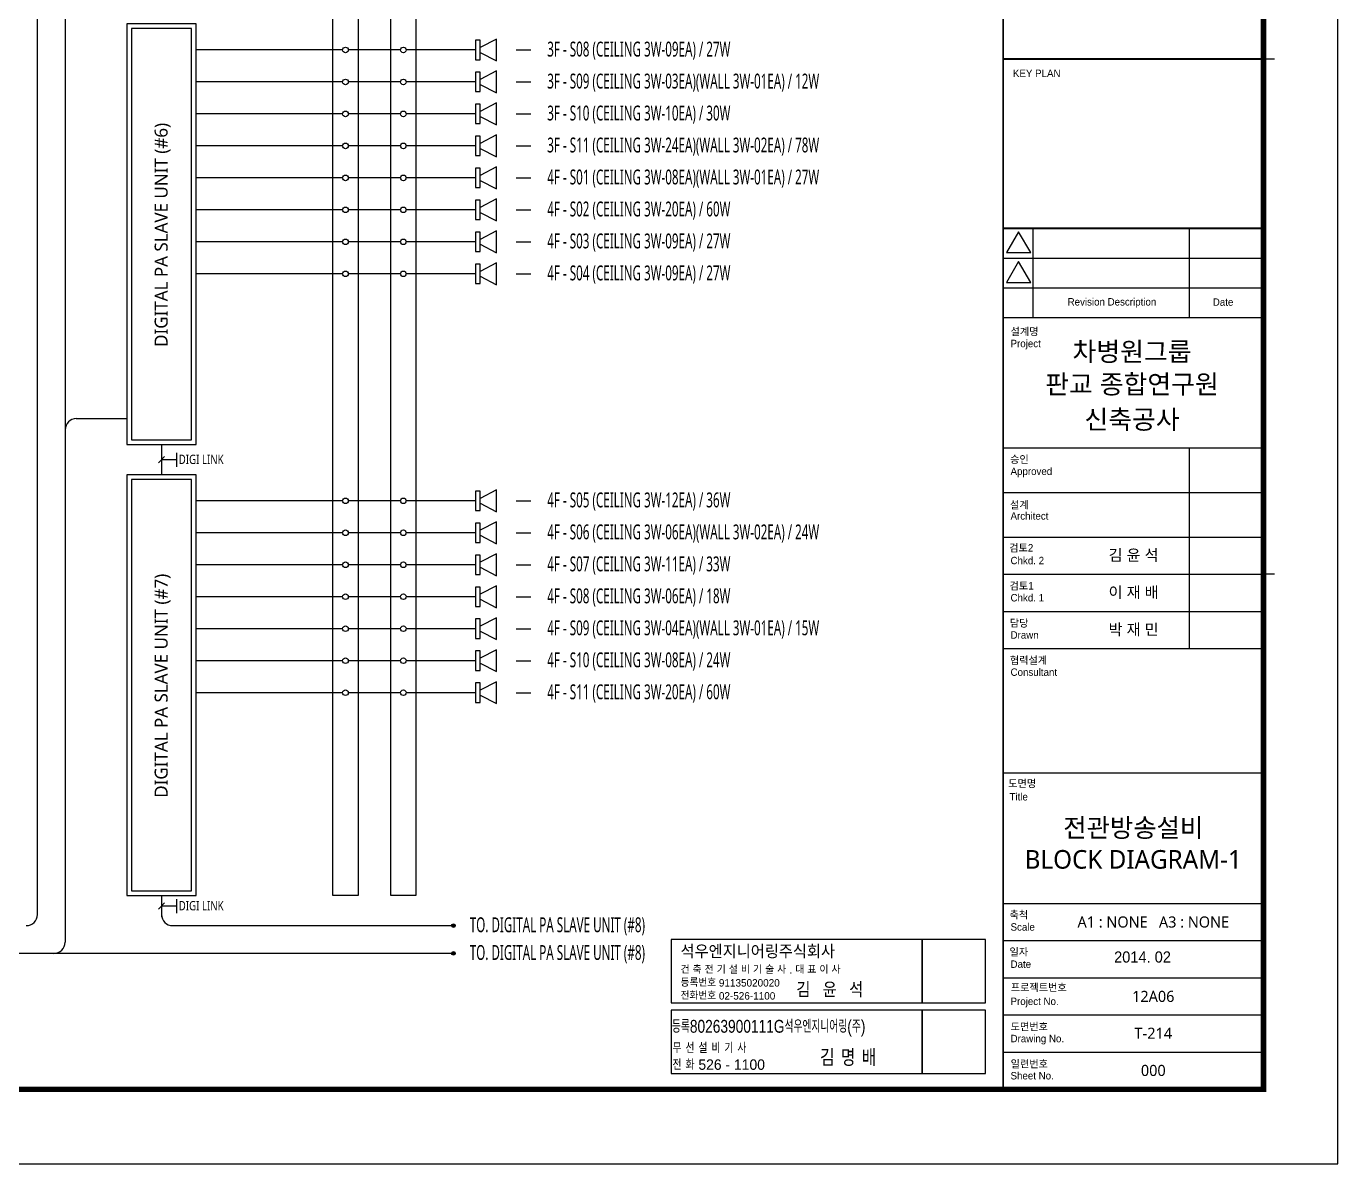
# Model space of a CAD drawing. Header units: millimetres. Extents: x 8410 to 16820, y 0 to 5940.
# Drawn here: x 13293 to 16820, y 0 to 3058 of the extents above; entities that cross this region are included whole.
import ezdxf
from ezdxf.enums import TextEntityAlignment as Align

# ---------------------------------------------------------------- set-up
doc = ezdxf.new("R2010")
doc.units = ezdxf.units.MM
doc.header["$LTSCALE"] = 500
for name, color, linetype in [('001dmp-FORM', 9, 'Continuous'), ('1', 1, 'Continuous'), ('4', 4, 'Continuous'), ('5', 5, 'Continuous'), ('6', 6, 'Continuous'), ('7', 7, 'Continuous'), ('form', 7, 'Continuous')]:
    doc.layers.add(name, color=color, linetype=linetype)
doc.styles.add('GHM1', font='GEM1', dxfattribs={"bigfont": 'GHM1'})
doc.styles.add('sukwoo', font='malgun.ttf')
doc.styles.add('돋움', font='Dotum.ttf')

# ---------------------------------------------------------------- blocks, each defined once
blk = doc.blocks.new('FORM_ELEC_SUKWOO$0$')
at = {"layer": '001dmp-FORM'}
for p, q in [((158458, 57114), (157881, 57114)), ((145846, 47108), (145221, 48188)), ((145959, 48364), (145959, 43749)), ((154035, 48364), (154035, 43749)), ((144420, 46826), (157881, 46826)), ((144596, 47108), (145846, 47108)), ((145846, 45570), (145221, 46650)), ((144596, 45570), (145846, 45570)), ((144420, 45288), (157881, 45288)), ((144420, 43749), (157881, 43749)), ((144420, 37018), (157881, 37018)), ((154035, 37018), (154035, 26634)), ((144420, 34711), (157881, 34711)), ((144420, 32403), (157881, 32403)), ((144420, 30480), (157881, 30480)), ((158458, 30480), (157881, 30480)), ((144420, 28557), (157881, 28557)), ((144420, 26634), (157881, 26634)), ((157881, 20192), (144420, 20192)), ((144420, 13461), (157881, 13461)), ((144420, 11538), (157881, 11538)), ((144420, 9615), (157881, 9615)), ((144420, 7692), (157881, 7692)), ((144420, 5769), (157881, 5769))]:
    blk.add_line(p, q, dxfattribs=at)
at = {"layer": '001dmp-FORM', "color": 30}
blk.add_lwpolyline([(161727, 114228), (0, 114228), (0, 0), (161727, 0)], close=True, dxfattribs=at)
at = {"layer": '001dmp-FORM', "const_width": 288}
blk.add_lwpolyline([(5769, 3846), (5769, 110382), (157881, 110382), (157881, 3846)], close=True, dxfattribs=at)
at = {"layer": '001dmp-FORM', "const_width": 96.2}
for points in [[(144420, 3846), (144420, 110382)], [(144420, 57114), (157881, 57114)], [(144420, 48364), (157881, 48364)]]:
    blk.add_lwpolyline(points, dxfattribs=at)
at = {"layer": '001dmp-FORM'}
for points in [[(145221, 48188), (144596, 47108)], [(145221, 46650), (144596, 45570)]]:
    blk.add_lwpolyline(points, dxfattribs=at)
at = {"layer": '001dmp-FORM', "color": 3, "linetype": 'Continuous', "style": '돋움'}
for s, p in [('KEY PLAN', (144929, 56186)), ('승인', (144781, 36229)), ('설계', (144775, 33876)), ('검토2', (144737, 31652)), ('검토1', (144755, 29688)), ('담당', (144767, 27761)), ('협력설계', (144767, 25838)), ('도면명', (144683, 19468)), ('축척', (144750, 12681)), ('일자', (144750, 10758)), ('프로젝트번호', (144814, 8925)), ('도면번호', (144810, 6895)), ('일련번호', (144810, 4972))]:
    blk.add_text(s, height=384.6, dxfattribs=at).set_placement(p)
for s, height, p in [('Revision Description', 384.61, (150049, 44563)), ('Date', 384.6, (155796, 44550))]:
    blk.add_text(s, height=height, dxfattribs=at).set_placement(p, align=Align.MIDDLE_CENTER)
for s, height, p in [('설계명', 384.6, (144805, 43024)), ('Project', 384.6, (144805, 42409)), ('Approved', 384.6, (144805, 35801)), ('Architect', 384.6, (144805, 33494)), ('Chkd. 2', 384.6, (144805, 31187)), ('Chkd. 1', 384.6, (144805, 29264)), ('Drawn', 384.6, (144805, 27341)), ('Consultant', 384.6, (144805, 25418)), ('Title', 384.6, (144751, 18974)), ('Scale', 384.6, (144805, 12243)), ('Date', 384.6, (144805, 10320)), ('Project No.', 384.61, (144805, 8397)), ('Drawing No.', 384.61, (144805, 6474)), ('Sheet No.', 384.6, (144805, 4551))]:
    blk.add_text(s, height=height, dxfattribs=at).set_placement(p, align=Align.MIDDLE_LEFT)
at = {"layer": '001dmp-FORM', "color": 3, "style": '돋움'}
for s, p in [('차병원그룹', (151086, 41999)), ('판교 종합연구원', (151086, 40320)), ('신축공사', (151086, 38495))]:
    blk.add_text(s, height=980.7, dxfattribs=at).set_placement(p, align=Align.MIDDLE)
at = {"layer": '001dmp-FORM', "style": '돋움'}
for s, p in [('김 윤 석', (151167, 31468)), ('이 재 배', (151167, 29545)), ('박 재 민', (151167, 27622))]:
    blk.add_text(s, height=576.9, rotation=0.00002, dxfattribs=at).set_placement(p, align=Align.MIDDLE_CENTER)
at = {"layer": '001dmp-FORM', "color": 3, "style": '돋움'}
blk.add_text('2014. 02', height=576.9, rotation=0.00002, dxfattribs=at).set_placement((151629, 10689), align=Align.MIDDLE_CENTER)
blk = doc.blocks.new('FORM_ELEC_SUKWOO')
at = {"layer": '001dmp-FORM'}
blk.add_blockref('FORM_ELEC_SUKWOO$0$', (12, -1), dxfattribs=at)
blk = doc.blocks.new('A$C5DED600C')
at = {"layer": 'form', "color": 1}
blk.add_lwpolyline([(0, 0), (67.5, 0), (67.5, 17), (0, 17)], close=True, dxfattribs=at)
at = {"layer": 'form', "color": 7, "style": 'GHM1'}
for s, height, width, p in [('석우엔지니어링주식회사', 3.6, 1.2, (2.51, 11.96)), ('건 축 전 기 설 비 기 술 사 . 대 표 이 사', 2, 1.1, (2.51, 7.88)), ('김  윤  석', 4, 1.1, (33.61, 1.5))]:
    blk.add_text(s, height=height, dxfattribs=dict(at, width=width)).set_placement(p)
for s, p in [('등록번호 91135020020', (2.51, 4.38)), ('전화번호 02-526-1100', (2.51, 0.88))]:
    blk.add_text(s, height=2, dxfattribs=at).set_placement(p)
blk = doc.blocks.new('A$C4B1C78CA')
at = {"color": 1}
blk.add_lwpolyline([(0, -17), (67.5, -17), (67.5, 0), (0, 0)], close=True, dxfattribs=at)
at = {"layer": 'form', "color": 1}
blk.add_lwpolyline([(67.5, -17), (84.5, -17), (84.5, 0), (67.5, 0)], close=True, dxfattribs=at)
blk.add_lwpolyline([(67.5, -17), (84.5, -17), (84.5, 0), (67.5, 0)], close=True, dxfattribs=at)
at = {"color": 7, "style": 'GHM1', "width": 0.8}
blk.add_text('등록80263900111G석우엔지니어링(주)', height=3.45, dxfattribs=at).set_placement((0.19, -6.03))
at = {"color": 7, "style": 'GHM1'}
for s, height, p in [('무 선 설 비 기 사', 2.8, (0.33, -11.5)), ('김 명 배', 4.5, (40.01, -15)), ('전 화 526 - 1100', 2.8, (0.33, -16))]:
    blk.add_text(s, height=height, dxfattribs=at).set_placement(p)
blk = doc.blocks.new('A$C3F114D02')
for p, q in [((7.2, 31), (0, 31)), ((0, 31), (0, 1.8)), ((31.6, 32.8), (7.2, 20.1)), ((7.2, 1.8), (7.2, 31)), ((31.6, 0), (31.6, 32.8)), ((0, 1.8), (7.2, 1.8)), ((7.2, 12.7), (31.6, 0))]:
    blk.add_line(p, q)

msp = doc.modelspace()

# ---------------------------------------------------------------- hatches: boundary and pattern name
at = {"layer": '4'}
h = msp.add_hatch(color=256, dxfattribs=at)
edge = h.paths.add_edge_path()
edge.add_arc((14441.8, 565.7), 4.73, 0, 360)
at = {"layer": '7'}
h = msp.add_hatch(color=256, dxfattribs=at)
edge = h.paths.add_edge_path()
edge.add_arc((14441.8, 640.2), 4.73, 0, 360)

# ---------------------------------------------------------------- linework, layer by layer
at = {"color": 7}
for p, q in [((14610.9, 2994.6), (14650.3, 2994.6)), ((14610.9, 2908.6), (14650.3, 2908.6)), ((14610.9, 2822.6), (14650.3, 2822.6)), ((14610.9, 2736.6), (14650.3, 2736.6)), ((14610.9, 2650.6), (14650.3, 2650.6)), ((14610.9, 2564.7), (14650.3, 2564.7)), ((14610.9, 2478.7), (14650.3, 2478.7)), ((14610.9, 2392.7), (14650.3, 2392.7)), ((14610.9, 1782.4), (14650.3, 1782.4)), ((14610.9, 1696.4), (14650.3, 1696.4)), ((14610.9, 1610.4), (14650.3, 1610.4)), ((14610.9, 1524.5), (14650.3, 1524.5)), ((14610.9, 1438.5), (14650.3, 1438.5)), ((14610.9, 1352.5), (14650.3, 1352.5)), ((14610.9, 1266.5), (14650.3, 1266.5))]:
    msp.add_line(p, q, dxfattribs=at)
msp.add_line((13656.8, 1933.5), (13656.8, 1852.4))
at = {"layer": '1'}
for points in [[(13749.8, 3064.6), (13563.7, 3064.6), (13563.7, 1933.5), (13749.8, 1933.5)], [(13737.3, 3052.1), (13576.2, 3052.1), (13576.2, 1946), (13737.3, 1946)], [(13749.8, 1852.4), (13563.7, 1852.4), (13563.7, 721.4), (13749.8, 721.4)], [(13737.3, 1839.9), (13576.2, 1839.9), (13576.2, 733.8), (13737.3, 733.8)]]:
    msp.add_lwpolyline(points, close=True, dxfattribs=at)
at = {"layer": '4'}
for p, q in [((13397.6, 4397.8), (13397.6, 595.7)), ((13427.6, 2003.5), (13563.7, 2003.5)), ((14437.1, 565.7), (10764.9, 565.7))]:
    msp.add_line(p, q, dxfattribs=at)
msp.add_circle((14441.8, 565.7), 4.73, dxfattribs=at)
for centre, start, end in [((13427.6, 1973.5), 90, 180), ((13367.6, 595.7), 270, 360)]:
    msp.add_arc(centre, 30, start, end, dxfattribs=at)
at = {"layer": '6'}
for p, q in [((13696.8, 1911.8), (13696.8, 1874.1)), ((13665, 1901.2), (13648.6, 1884.8)), ((13696.8, 1893), (13656.8, 1893)), ((13696.8, 711.8), (13696.8, 674)), ((13665, 701.1), (13648.6, 684.7)), ((13696.8, 692.9), (13656.8, 692.9))]:
    msp.add_line(p, q, dxfattribs=at)
for points in [[(14117.5, 5451.1), (14185.4, 5451.1), (14185.4, 721.4), (14117.5, 721.4)], [(14273.1, 5451.1), (14341.1, 5451.1), (14341.1, 721.4), (14273.1, 721.4)]]:
    msp.add_lwpolyline(points, close=True, dxfattribs=at)
for centre in [(14151.4, 2994.6), (14307.1, 2994.6), (14151.4, 2908.6), (14307.1, 2908.6), (14151.4, 2822.6), (14307.1, 2822.6), (14151.4, 2736.6), (14307.1, 2736.6), (14151.4, 2650.6), (14307.1, 2650.6), (14151.4, 2564.7), (14307.1, 2564.7), (14151.4, 2478.7), (14307.1, 2478.7), (14151.4, 2392.7), (14307.1, 2392.7), (14151.4, 1782.4), (14307.1, 1782.4), (14151.4, 1696.4), (14307.1, 1696.4), (14151.4, 1610.4), (14307.1, 1610.4), (14151.4, 1524.5), (14307.1, 1524.5), (14151.4, 1438.5), (14307.1, 1438.5), (14151.4, 1352.5), (14307.1, 1352.5), (14151.4, 1266.5), (14307.1, 1266.5)]:
    msp.add_circle(centre, 7.54, dxfattribs=at)
at = {"layer": '7'}
for p, q in [((13323, 670.2), (13323, 5540)), ((14143.9, 2994.6), (13749.8, 2994.6)), ((14299.6, 2994.6), (14159, 2994.6)), ((14501.2, 2994.6), (14314.6, 2994.6)), ((14143.9, 2908.6), (13749.8, 2908.6)), ((14299.6, 2908.6), (14159, 2908.6)), ((14501.2, 2908.6), (14314.6, 2908.6)), ((14143.9, 2822.6), (13749.8, 2822.6)), ((14299.6, 2822.6), (14159, 2822.6)), ((14501.2, 2822.6), (14314.6, 2822.6)), ((14143.9, 2736.6), (13749.8, 2736.6)), ((14299.6, 2736.6), (14159, 2736.6)), ((14501.2, 2736.6), (14314.6, 2736.6)), ((14143.9, 2650.6), (13749.8, 2650.6)), ((14299.6, 2650.6), (14159, 2650.6)), ((14501.2, 2650.6), (14314.6, 2650.6)), ((14143.9, 2564.7), (13749.8, 2564.7)), ((14299.6, 2564.7), (14159, 2564.7)), ((14501.2, 2564.7), (14314.6, 2564.7)), ((14143.9, 2478.7), (13749.8, 2478.7)), ((14299.6, 2478.7), (14159, 2478.7)), ((14501.2, 2478.7), (14314.6, 2478.7)), ((14143.9, 2392.7), (13749.8, 2392.7)), ((14299.6, 2392.7), (14159, 2392.7)), ((14501.2, 2392.7), (14314.6, 2392.7)), ((14143.9, 1782.4), (13749.8, 1782.4)), ((14299.6, 1782.4), (14159, 1782.4)), ((14501.2, 1782.4), (14314.6, 1782.4)), ((14143.9, 1696.4), (13749.8, 1696.4)), ((14299.6, 1696.4), (14159, 1696.4)), ((14501.2, 1696.4), (14314.6, 1696.4)), ((14143.9, 1610.4), (13749.8, 1610.4)), ((14299.6, 1610.4), (14159, 1610.4)), ((14501.2, 1610.4), (14314.6, 1610.4)), ((14143.9, 1524.5), (13749.8, 1524.5)), ((14299.6, 1524.5), (14159, 1524.5)), ((14501.2, 1524.5), (14314.6, 1524.5)), ((14143.9, 1438.5), (13749.8, 1438.5)), ((14299.6, 1438.5), (14159, 1438.5)), ((14501.2, 1438.5), (14314.6, 1438.5)), ((14143.9, 1352.5), (13749.8, 1352.5)), ((14299.6, 1352.5), (14159, 1352.5)), ((14501.2, 1352.5), (14314.6, 1352.5)), ((14143.9, 1266.5), (13749.8, 1266.5)), ((14299.6, 1266.5), (14159, 1266.5)), ((14501.2, 1266.5), (14314.6, 1266.5)), ((13656.8, 721.4), (13656.8, 664)), ((13656.8, 721.4), (13656.8, 670.2)), ((13686.8, 640.2), (14446.5, 640.2))]:
    msp.add_line(p, q, dxfattribs=at)
msp.add_circle((14441.8, 640.2), 4.73, dxfattribs=at)
for centre, start, end in [((13293, 670.2), 270, 0), ((13686.8, 670.2), 180, 270)]:
    msp.add_arc(centre, 30, start, end, dxfattribs=at)
at = {"layer": 'form', "color": 1}
for points in [[(15702.5, 432.6), (15872.5, 432.6), (15872.5, 602.6), (15702.5, 602.6)], [(15702.5, 242.6), (15872.5, 242.6), (15872.5, 412.6), (15702.5, 412.6)], [(15702.5, 242.6), (15872.5, 242.6), (15872.5, 412.6), (15702.5, 412.6)]]:
    msp.add_lwpolyline(points, close=True, dxfattribs=at)

# ---------------------------------------------------------------- block references
at = {"color": 4, "xscale": 0.0520010724504119, "yscale": 0.0520010724504119, "zscale": 0.0520010724504119}
msp.add_blockref('FORM_ELEC_SUKWOO', (8409.4, 0.1), dxfattribs=at)
at = {"xscale": 1.793845045322087, "yscale": 1.793845045322087, "zscale": 1.793845045322087}
for p in [(14501.2, 2965.1), (14501.2, 2879.2), (14501.2, 2793.2), (14501.2, 2707.2), (14501.2, 2621.2), (14501.2, 2535.2), (14501.2, 2449.3), (14501.2, 2363.3), (14501.2, 1753), (14501.2, 1667), (14501.2, 1581), (14501.2, 1495), (14501.2, 1409.1), (14501.2, 1323.1), (14501.2, 1237.1)]:
    msp.add_blockref('A$C3F114D02', p, dxfattribs=at)
at = {"color": 2, "linetype": 'Continuous', "xscale": 9.999999993391482, "yscale": 9.999999993391482, "zscale": 9.999999993391482}
msp.add_blockref('A$C4B1C78CA', (15027.5, 412.6), dxfattribs=at)
at = {"layer": 'form', "color": 3, "xscale": 9.999999993391482, "yscale": 9.999999993391482, "zscale": 9.999999993391482}
msp.add_blockref('A$C5DED600C', (15027.5, 432.6), dxfattribs=at)

# ---------------------------------------------------------------- texts
at = {"layer": '001dmp-FORM', "color": 3, "style": 'sukwoo'}
for s, height, p in [('전관방송설비', 50, (16270, 903.3)), ('BLOCK DIAGRAM-1', 50, (16270, 818.4)), ('A1 : NONE   A3 : NONE', 29.831, (16323.9, 650)), ('12A06', 29.83, (16323.9, 450)), ('T-214', 30, (16323.9, 350.9)), ('000', 29.83, (16323.9, 250.9))]:
    msp.add_text(s, height=height, rotation=0, dxfattribs=at).set_placement(p, align=Align.MIDDLE_CENTER)
at = {"layer": '1', "style": 'sukwoo', "width": 0.6}
for s, p in [('3F - S08 (CEILING 3W-09EA) / 27W', (14694.2, 2976.9)), ('3F - S09 (CEILING 3W-03EA)(WALL 3W-01EA) / 12W', (14694.2, 2890.9)), ('3F - S10 (CEILING 3W-10EA) / 30W', (14694.2, 2805)), ('3F - S11 (CEILING 3W-24EA)(WALL 3W-02EA) / 78W', (14694.2, 2719)), ('4F - S01 (CEILING 3W-08EA)(WALL 3W-01EA) / 27W', (14694.2, 2633)), ('4F - S02 (CEILING 3W-20EA) / 60W', (14694.2, 2547)), ('4F - S03 (CEILING 3W-09EA) / 27W', (14694.2, 2461.1)), ('4F - S04 (CEILING 3W-09EA) / 27W', (14694.2, 2375.1)), ('4F - S05 (CEILING 3W-12EA) / 36W', (14694.2, 1764.8)), ('4F - S06 (CEILING 3W-06EA)(WALL 3W-02EA) / 24W', (14694.2, 1678.8)), ('4F - S07 (CEILING 3W-11EA) / 33W', (14694.2, 1592.8)), ('4F - S08 (CEILING 3W-06EA) / 18W', (14694.2, 1506.8)), ('4F - S09 (CEILING 3W-04EA)(WALL 3W-01EA) / 15W', (14694.2, 1420.9)), ('4F - S10 (CEILING 3W-08EA) / 24W', (14694.2, 1334.9)), ('4F - S11 (CEILING 3W-20EA) / 60W', (14694.2, 1248.9)), ('TO. DIGITAL PA SLAVE UNIT (#8)', (14485.7, 622.6)), ('TO. DIGITAL PA SLAVE UNIT (#8)', (14485.7, 548))]:
    msp.add_text(s, height=40, dxfattribs=at).set_placement(p)
at = {"layer": '5', "style": 'sukwoo'}
for s, p in [('DIGITAL PA SLAVE UNIT (#6)', (13673.3, 2196.2)), ('DIGITAL PA SLAVE UNIT (#7)', (13673.3, 984))]:
    msp.add_text(s, height=35, rotation=90, dxfattribs=at).set_placement(p)
at = {"layer": '6', "style": 'sukwoo', "width": 0.8}
for p in [(13703, 1881.3), (13703, 681.3)]:
    msp.add_text('DIGI LINK', height=25, dxfattribs=at).set_placement(p)

doc.saveas('drawing.dxf')
